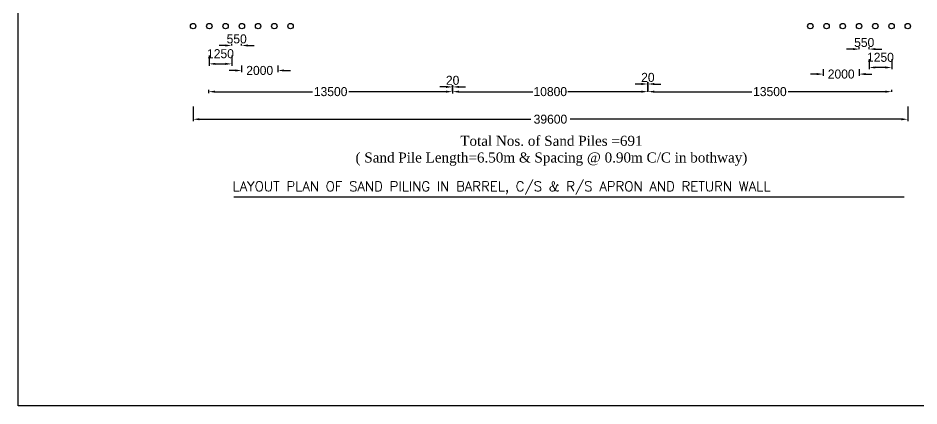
# Model space of a CAD drawing. Extents: x -1206532 to 786809, y -4288605 to 172932.
# Drawn here: x 297303 to 347225, y -4268205 to -4246702 of the extents above; entities that cross this region are included whole.
import ezdxf

# ---------------------------------------------------------------- set-up
doc = ezdxf.new("R2010")
doc.units = 0
doc.header["$LTSCALE"] = 300
doc.header["$MEASUREMENT"] = 0
doc.layers.get('0').update_dxf_attribs({"linetype": 'CONTINUOUS'})
doc.layers.get('DEFPOINTS').update_dxf_attribs({"linetype": 'CONTINUOUS'})
doc.layers.add('LINE', color=7, linetype='CONTINUOUS')
doc.layers.add('Other line', color=7, linetype='CONTINUOUS', lineweight=15)
doc.styles.add('BIG', font='ROMANT.SHX')
doc.dimstyles.new('3', dxfattribs={"dimtxt": 225, "dimasz": 350, "dimexe": 100, "dimexo": 25, "dimgap": 9, "dimtad": 0, "dimdec": 0, "dimzin": 0, "dimdsep": 46, "dimtxsty": 'Standard', "dimcen": 0, "dimclrd": 5, "dimclre": 6, "dimclrt": 1, "dimadec": 0, "dimazin": 0, "dimtfac": 1, "dimtdec": 0, "dimtofl": 0, "dimtmove": 2, "dimatfit": 3, "dimfxl": 1, "dimtolj": 1, "dimtzin": 0, "dimarcsym": 0})

# ---------------------------------------------------------------- blocks, each defined once
blk = doc.blocks.new('*D603')
at = {"layer": 'DEFPOINTS', "color": 0, "lineweight": 30}
for p in [(344465, -4248949), (345715, -4248949), (344465, -4249444)]:
    blk.add_point(p, dxfattribs=at)
at = {"layer": 'Other line', "color": 0, "linetype": 'ByBlock', "lineweight": -2}
for p, q in [((344465, -4248974), (344465, -4249544)), ((345715, -4248974), (345715, -4249544))]:
    blk.add_line(p, q, dxfattribs=at)
at = {"layer": 'Other line', "linetype": 'ByBlock', "lineweight": -2}
blk.add_line((345365, -4249444), (344815, -4249444), dxfattribs=at)
at = {"layer": 'Other line', "lineweight": 30}
for points in [[(344815, -4249385), (344815, -4249502), (344465, -4249444)], [(345365, -4249385), (345365, -4249502), (345715, -4249444)]]:
    blk.add_solid(points, dxfattribs=at)
at = {"layer": 'Other line', "color": 0, "lineweight": 30, "insert": (345090, -4248882), "char_height": 500, "attachment_point": 5}
blk.add_mtext('\\A1;1250', dxfattribs=at)
blk = doc.blocks.new('*D604')
at = {"layer": 'DEFPOINTS', "color": 0, "lineweight": 30}
for p in [(343915, -4248425), (343915, -4248425), (344465, -4248450)]:
    blk.add_point(p, dxfattribs=at)
at = {"layer": 'Other line', "color": 0, "linetype": 'ByBlock', "lineweight": -2}
for p, q in [((343915, -4248425), (343915, -4248325)), ((344465, -4248425), (344465, -4248325))]:
    blk.add_line(p, q, dxfattribs=at)
at = {"layer": 'Other line', "linetype": 'ByBlock', "lineweight": -2}
for p, q in [((343565, -4248425), (343215, -4248425)), ((344815, -4248425), (345165, -4248425))]:
    blk.add_line(p, q, dxfattribs=at)
at = {"layer": 'Other line', "lineweight": 30}
for points in [[(343565, -4248366), (343565, -4248483), (343915, -4248425)], [(344815, -4248366), (344815, -4248483), (344465, -4248425)]]:
    blk.add_solid(points, dxfattribs=at)
at = {"layer": 'Other line', "color": 0, "lineweight": 30, "insert": (344190, -4248061), "char_height": 500, "attachment_point": 5}
blk.add_mtext('\\A1;550', dxfattribs=at)
blk = doc.blocks.new('*D605')
at = {"layer": 'DEFPOINTS', "color": 0, "lineweight": 30}
for p in [(341915, -4249517), (341915, -4249810), (343915, -4249517)]:
    blk.add_point(p, dxfattribs=at)
at = {"layer": 'Other line', "linetype": 'ByBlock', "lineweight": -2}
for p, q in [((341565, -4249810), (341215, -4249810)), ((344265, -4249810), (344615, -4249810))]:
    blk.add_line(p, q, dxfattribs=at)
at = {"layer": 'Other line', "color": 0, "linetype": 'ByBlock', "lineweight": -2}
for p, q in [((341915, -4249542), (341915, -4249910)), ((343915, -4249542), (343915, -4249910))]:
    blk.add_line(p, q, dxfattribs=at)
at = {"layer": 'Other line', "lineweight": 30}
for points in [[(341565, -4249751), (341565, -4249868), (341915, -4249810)], [(344265, -4249751), (344265, -4249868), (343915, -4249810)]]:
    blk.add_solid(points, dxfattribs=at)
at = {"layer": 'Other line', "color": 0, "lineweight": 30, "insert": (342915, -4249810), "char_height": 500, "attachment_point": 5}
blk.add_mtext('\\A1;2000', dxfattribs=at)
blk = doc.blocks.new('*D606')
at = {"layer": 'DEFPOINTS', "color": 0, "lineweight": 30}
for p in [(321375, -4250422), (321375, -4250784), (307875, -4250884)]:
    blk.add_point(p, dxfattribs=at)
at = {"layer": 'Other line', "color": 0, "linetype": 'ByBlock', "lineweight": -2}
for p, q in [((307875, -4250859), (307875, -4250684)), ((321375, -4250447), (321375, -4250884))]:
    blk.add_line(p, q, dxfattribs=at)
at = {"layer": 'Other line', "linetype": 'ByBlock', "lineweight": -2}
for p, q in [((308225, -4250784), (313616, -4250784)), ((321025, -4250784), (315634, -4250784))]:
    blk.add_line(p, q, dxfattribs=at)
at = {"layer": 'Other line', "lineweight": 30}
for points in [[(308225, -4250725), (308225, -4250842), (307875, -4250784)], [(321025, -4250725), (321025, -4250842), (321375, -4250784)]]:
    blk.add_solid(points, dxfattribs=at)
at = {"layer": 'Other line', "color": 0, "lineweight": 30, "insert": (314625, -4250784), "char_height": 500, "attachment_point": 5}
blk.add_mtext('\\A1;13500', dxfattribs=at)
blk = doc.blocks.new('*D607')
at = {"layer": 'DEFPOINTS', "color": 0, "lineweight": 30}
for p in [(321375, -4250784), (321395, -4250522), (321395, -4250784)]:
    blk.add_point(p, dxfattribs=at)
at = {"layer": 'Other line', "linetype": 'ByBlock', "lineweight": -2}
for p, q in [((321025, -4250522), (320675, -4250522)), ((321745, -4250522), (322095, -4250522))]:
    blk.add_line(p, q, dxfattribs=at)
at = {"layer": 'Other line', "color": 0, "linetype": 'ByBlock', "lineweight": -2}
for p, q in [((321375, -4250759), (321375, -4250422)), ((321395, -4250759), (321395, -4250422))]:
    blk.add_line(p, q, dxfattribs=at)
at = {"layer": 'Other line', "lineweight": 30}
for points in [[(321025, -4250463), (321025, -4250580), (321375, -4250522)], [(321745, -4250463), (321745, -4250580), (321395, -4250522)]]:
    blk.add_solid(points, dxfattribs=at)
at = {"layer": 'Other line', "color": 0, "lineweight": 30, "insert": (321385, -4250158), "char_height": 500, "attachment_point": 5}
blk.add_mtext('\\A1;20', dxfattribs=at)
blk = doc.blocks.new('*D608')
at = {"layer": 'DEFPOINTS', "color": 0, "lineweight": 30}
for p in [(321395, -4250784), (332195, -4250784), (332195, -4250784)]:
    blk.add_point(p, dxfattribs=at)
at = {"layer": 'Other line', "color": 0, "linetype": 'ByBlock', "lineweight": -2}
for p, q in [((321395, -4250784), (321395, -4250684)), ((332195, -4250784), (332195, -4250684))]:
    blk.add_line(p, q, dxfattribs=at)
at = {"layer": 'Other line', "linetype": 'ByBlock', "lineweight": -2}
for p, q in [((321745, -4250784), (325827, -4250784)), ((331845, -4250784), (327762, -4250784))]:
    blk.add_line(p, q, dxfattribs=at)
at = {"layer": 'Other line', "lineweight": 30}
for points in [[(321745, -4250725), (321745, -4250842), (321395, -4250784)], [(331845, -4250725), (331845, -4250842), (332195, -4250784)]]:
    blk.add_solid(points, dxfattribs=at)
at = {"layer": 'Other line', "color": 0, "lineweight": 30, "insert": (326795, -4250784), "char_height": 500, "attachment_point": 5}
blk.add_mtext('\\A1;10800', dxfattribs=at)
blk = doc.blocks.new('*D609')
at = {"layer": 'DEFPOINTS', "color": 0, "lineweight": 30}
for p in [(332215, -4250359), (332195, -4250784), (332215, -4250784)]:
    blk.add_point(p, dxfattribs=at)
at = {"layer": 'Other line', "linetype": 'ByBlock', "lineweight": -2}
for p, q in [((331845, -4250359), (331495, -4250359)), ((332565, -4250359), (332915, -4250359))]:
    blk.add_line(p, q, dxfattribs=at)
at = {"layer": 'Other line', "color": 0, "linetype": 'ByBlock', "lineweight": -2}
for p, q in [((332195, -4250759), (332195, -4250259)), ((332215, -4250759), (332215, -4250259))]:
    blk.add_line(p, q, dxfattribs=at)
at = {"layer": 'Other line', "lineweight": 30}
for points in [[(331845, -4250300), (331845, -4250417), (332195, -4250359)], [(332565, -4250300), (332565, -4250417), (332215, -4250359)]]:
    blk.add_solid(points, dxfattribs=at)
at = {"layer": 'Other line', "color": 0, "lineweight": 30, "insert": (332205, -4249995), "char_height": 500, "attachment_point": 5}
blk.add_mtext('\\A1;20', dxfattribs=at)
blk = doc.blocks.new('*D610')
at = {"layer": 'DEFPOINTS', "color": 0, "lineweight": 30}
for p in [(332215, -4250784), (345715, -4250784), (345715, -4250784)]:
    blk.add_point(p, dxfattribs=at)
at = {"layer": 'Other line', "color": 0, "linetype": 'ByBlock', "lineweight": -2}
for p, q in [((332215, -4250784), (332215, -4250684)), ((345715, -4250784), (345715, -4250684))]:
    blk.add_line(p, q, dxfattribs=at)
at = {"layer": 'Other line', "linetype": 'ByBlock', "lineweight": -2}
for p, q in [((332565, -4250784), (337956, -4250784)), ((345365, -4250784), (339974, -4250784))]:
    blk.add_line(p, q, dxfattribs=at)
at = {"layer": 'Other line', "lineweight": 30}
for points in [[(332565, -4250725), (332565, -4250842), (332215, -4250784)], [(345365, -4250725), (345365, -4250842), (345715, -4250784)]]:
    blk.add_solid(points, dxfattribs=at)
at = {"layer": 'Other line', "color": 0, "lineweight": 30, "insert": (338965, -4250784), "char_height": 500, "attachment_point": 5}
blk.add_mtext('\\A1;13500', dxfattribs=at)
blk = doc.blocks.new('*D613')
at = {"layer": 'DEFPOINTS', "color": 0, "lineweight": 30}
for p in [(307005, -4251395), (346605, -4251395), (346605, -4252313)]:
    blk.add_point(p, dxfattribs=at)
at = {"layer": 'Other line', "color": 0, "linetype": 'ByBlock', "lineweight": -2}
for p, q in [((307005, -4251613), (307005, -4252413)), ((346605, -4251613), (346605, -4252413))]:
    blk.add_line(p, q, dxfattribs=at)
at = {"layer": 'Other line', "linetype": 'ByBlock', "lineweight": -2}
for p, q in [((307355, -4252313), (325712, -4252313)), ((346255, -4252313), (327897, -4252313))]:
    blk.add_line(p, q, dxfattribs=at)
at = {"layer": 'Other line', "lineweight": 30}
for points in [[(307355, -4252254), (307355, -4252371), (307005, -4252313)], [(346255, -4252254), (346255, -4252371), (346605, -4252313)]]:
    blk.add_solid(points, dxfattribs=at)
at = {"layer": 'Other line', "color": 0, "lineweight": 30, "insert": (326805, -4252313), "char_height": 500, "attachment_point": 5}
blk.add_mtext('\\A1;39600', dxfattribs=at)
blk = doc.blocks.new('*D849')
at = {"layer": 'DEFPOINTS', "color": 0, "lineweight": 30}
for p in [(307895, -4248749), (309145, -4248749), (309145, -4249244)]:
    blk.add_point(p, dxfattribs=at)
at = {"layer": 'Other line', "color": 0, "linetype": 'ByBlock', "lineweight": -2}
for p, q in [((307895, -4248774), (307895, -4249344)), ((309145, -4248774), (309145, -4249344))]:
    blk.add_line(p, q, dxfattribs=at)
at = {"layer": 'Other line', "linetype": 'ByBlock', "lineweight": -2}
blk.add_line((308245, -4249244), (308795, -4249244), dxfattribs=at)
at = {"layer": 'Other line', "lineweight": 30}
for points in [[(308245, -4249185), (308245, -4249302), (307895, -4249244)], [(308795, -4249185), (308795, -4249302), (309145, -4249244)]]:
    blk.add_solid(points, dxfattribs=at)
at = {"layer": 'Other line', "color": 0, "lineweight": 30, "insert": (308520, -4248682), "char_height": 500, "attachment_point": 5}
blk.add_mtext('\\A1;1250', dxfattribs=at)
blk = doc.blocks.new('*D850')
at = {"layer": 'DEFPOINTS', "color": 0, "lineweight": 30}
for p in [(309145, -4248250), (309695, -4248225), (309695, -4248225)]:
    blk.add_point(p, dxfattribs=at)
at = {"layer": 'Other line', "linetype": 'ByBlock', "lineweight": -2}
for p, q in [((308795, -4248225), (308445, -4248225)), ((310045, -4248225), (310395, -4248225))]:
    blk.add_line(p, q, dxfattribs=at)
at = {"layer": 'Other line', "color": 0, "linetype": 'ByBlock', "lineweight": -2}
for p, q in [((309145, -4248225), (309145, -4248125)), ((309695, -4248225), (309695, -4248125))]:
    blk.add_line(p, q, dxfattribs=at)
at = {"layer": 'Other line', "lineweight": 30}
for points in [[(308795, -4248166), (308795, -4248283), (309145, -4248225)], [(310045, -4248166), (310045, -4248283), (309695, -4248225)]]:
    blk.add_solid(points, dxfattribs=at)
at = {"layer": 'Other line', "color": 0, "lineweight": 30, "insert": (309420, -4247861), "char_height": 500, "attachment_point": 5}
blk.add_mtext('\\A1;550', dxfattribs=at)
blk = doc.blocks.new('*D851')
at = {"layer": 'DEFPOINTS', "color": 0, "lineweight": 30}
for p in [(309695, -4249317), (311695, -4249317), (311695, -4249610)]:
    blk.add_point(p, dxfattribs=at)
at = {"layer": 'Other line', "color": 0, "linetype": 'ByBlock', "lineweight": -2}
for p, q in [((309695, -4249342), (309695, -4249710)), ((311695, -4249342), (311695, -4249710))]:
    blk.add_line(p, q, dxfattribs=at)
at = {"layer": 'Other line', "linetype": 'ByBlock', "lineweight": -2}
for p, q in [((309345, -4249610), (308995, -4249610)), ((312045, -4249610), (312395, -4249610))]:
    blk.add_line(p, q, dxfattribs=at)
at = {"layer": 'Other line', "lineweight": 30}
for points in [[(309345, -4249551), (309345, -4249668), (309695, -4249610)], [(312045, -4249551), (312045, -4249668), (311695, -4249610)]]:
    blk.add_solid(points, dxfattribs=at)
at = {"layer": 'Other line', "color": 0, "lineweight": 30, "insert": (310695, -4249610), "char_height": 500, "attachment_point": 5}
blk.add_mtext('\\A1;2000', dxfattribs=at)

msp = doc.modelspace()

# ---------------------------------------------------------------- linework, layer by layer
at = {"linetype": 'ByBlock', "lineweight": 30}
msp.add_lwpolyline([(297302.984, -4268205.216), (297302.984, -4215020.567), (372513.599, -4215020.567), (372513.599, -4268205.216), (297302.984, -4268205.216)], close=True, dxfattribs=at)
at = {"layer": 'LINE'}
msp.add_line((309267.678, -4256613.776), (346397.678, -4256613.776), dxfattribs=at)
for centre in [(307004.828, -4247151.646), (307904.828, -4247151.646), (307904.828, -4247151.646), (308804.828, -4247151.646), (308804.828, -4247151.646), (309704.828, -4247151.646), (309704.828, -4247151.646), (310604.828, -4247151.646), (310604.828, -4247151.646), (311504.828, -4247151.646), (312404.828, -4247151.646), (312404.828, -4247151.646), (341204.828, -4247151.646), (342104.828, -4247151.646), (342104.828, -4247151.646), (343004.828, -4247151.646), (343004.828, -4247151.646), (343904.828, -4247151.646), (343904.828, -4247151.646), (344804.828, -4247151.646), (344804.828, -4247151.646), (345704.828, -4247151.646), (346604.828, -4247151.646), (346604.828, -4247151.646)]:
    msp.add_circle(centre, 150, dxfattribs=at)

# ---------------------------------------------------------------- texts
at = {"layer": 'LINE', "style": 'BIG'}
msp.add_text('LAYOUT PLAN OF SAND PILING IN BARREL, C/S & R/S APRON AND RETURN WALL', height=540, dxfattribs=at).set_placement((309190.279, -4256298.37))
at = {"layer": 'LINE', "lineweight": 30, "insert": (326858.782, -4254061.973), "char_height": 554.4, "width": 33442.15618, "attachment_point": 5}
msp.add_mtext('\\A1;{\\fTimes New Roman|b0|i0|c0|p18;Total Nos. of Sand Piles =691 \\P( Sand Pile Length=6.50m & Spacing @ 0.90m C/C in bothway)}', dxfattribs=at)

# ---------------------------------------------------------------- dimensions: what is measured, and where the dimension line sits
at = {"layer": 'Other line', "color": 0, "lineweight": 30}
for base, p1, p2, picture, middle in [((309694.828, -4248224.578), (309144.828, -4248249.578), (309694.828, -4248224.578), '*D850', (309419.828, -4247861.078)), ((311694.828, -4249609.739), (309694.828, -4249316.769), (311694.828, -4249316.769), '*D851', (310694.828, -4249609.739)), ((321394.828, -4250521.785), (321374.828, -4250783.528), (321394.828, -4250783.528), '*D607', (321384.828, -4250158.285)), ((332214.828, -4250358.528), (332194.828, -4250783.528), (332214.828, -4250783.528), '*D609', (332204.828, -4249995.028)), ((321374.828, -4250783.528), (307874.828, -4250883.528), (321374.828, -4250421.785), '*D606', (314624.828, -4250783.528)), ((332194.828, -4250783.528), (321394.828, -4250783.528), (332194.828, -4250783.528), '*D608', (326794.828, -4250783.528)), ((345714.828, -4250783.528), (332214.828, -4250783.528), (345714.828, -4250783.528), '*D610', (338964.828, -4250783.528)), ((346604.828, -4252312.682), (307004.828, -4251395.176), (346604.828, -4251395.176), '*D613', (326804.828, -4252312.682))]:
    dim = msp.add_linear_dim(base=base, p1=p1, p2=p2, dimstyle='3', override={"dimtxt": 500, "dimclrd": 256, "dimclre": 0, "dimclrt": 0, "dimfxl": 700, "dimfxlon": 1}, dxfattribs=at)
    dim.commit()
    dim.dimension.update_dxf_attribs({"geometry": picture, "text_midpoint": middle})
for base, p1, p2, picture, middle in [((343914.828, -4248424.578), (344464.828, -4248449.578), (343914.828, -4248424.578), '*D604', (344189.828, -4248061.078)), ((341914.828, -4249809.739), (343914.828, -4249516.769), (341914.828, -4249516.769), '*D605', (342914.828, -4249809.739))]:
    dim = msp.add_linear_dim(base=base, p1=p1, p2=p2, angle=180, dimstyle='3', override={"dimtxt": 500, "dimclrd": 256, "dimclre": 0, "dimclrt": 0, "dimfxl": 700, "dimfxlon": 1}, dxfattribs=at)
    dim.commit()
    dim.dimension.update_dxf_attribs({"geometry": picture, "text_midpoint": middle})
dim = msp.add_linear_dim(base=(309144.828, -4249243.701), p1=(307894.828, -4248748.829), p2=(309144.828, -4248748.829), dimstyle='3', override={"dimtxt": 500, "dimclrd": 256, "dimclre": 0, "dimclrt": 0, "dimfxl": 700, "dimfxlon": 1}, dxfattribs=at)
dim.commit()
dim.dimension.update_dxf_attribs({"geometry": '*D849', "text_midpoint": (308519.828, -4248682.09), "dimtype": 160})
dim = msp.add_linear_dim(base=(344464.828, -4249443.701), p1=(345714.828, -4248948.829), p2=(344464.828, -4248948.829), angle=180, dimstyle='3', override={"dimtxt": 500, "dimclrd": 256, "dimclre": 0, "dimclrt": 0, "dimfxl": 700, "dimfxlon": 1}, dxfattribs=at)
dim.commit()
dim.dimension.update_dxf_attribs({"geometry": '*D603', "text_midpoint": (345089.828, -4248882.09), "dimtype": 160})

doc.saveas('drawing.dxf')
